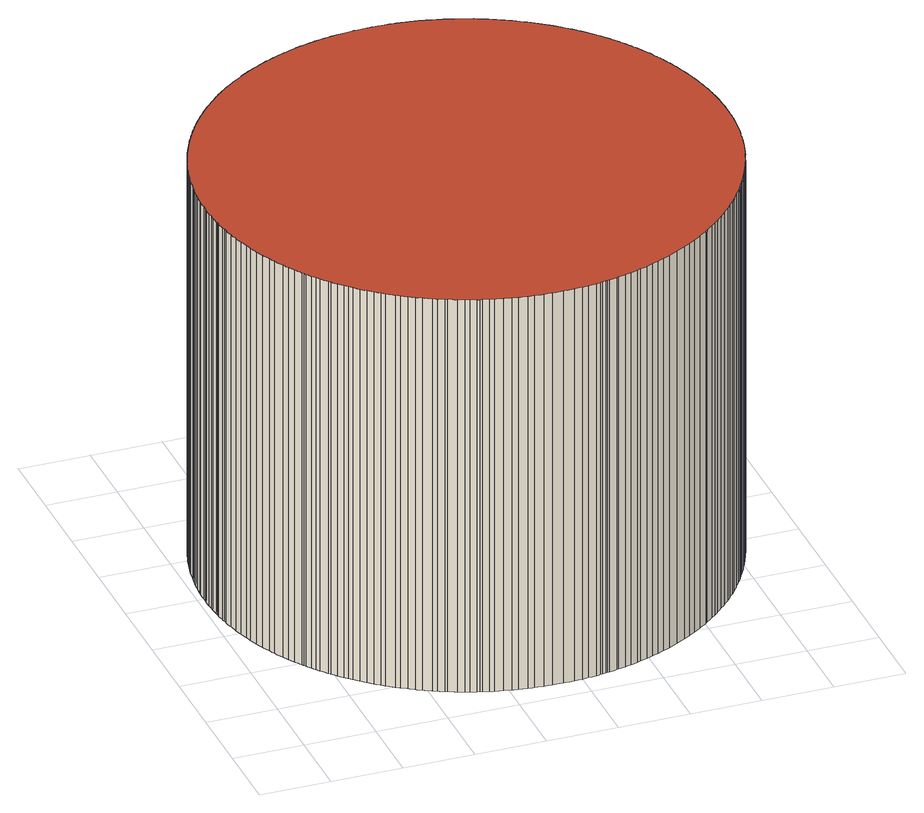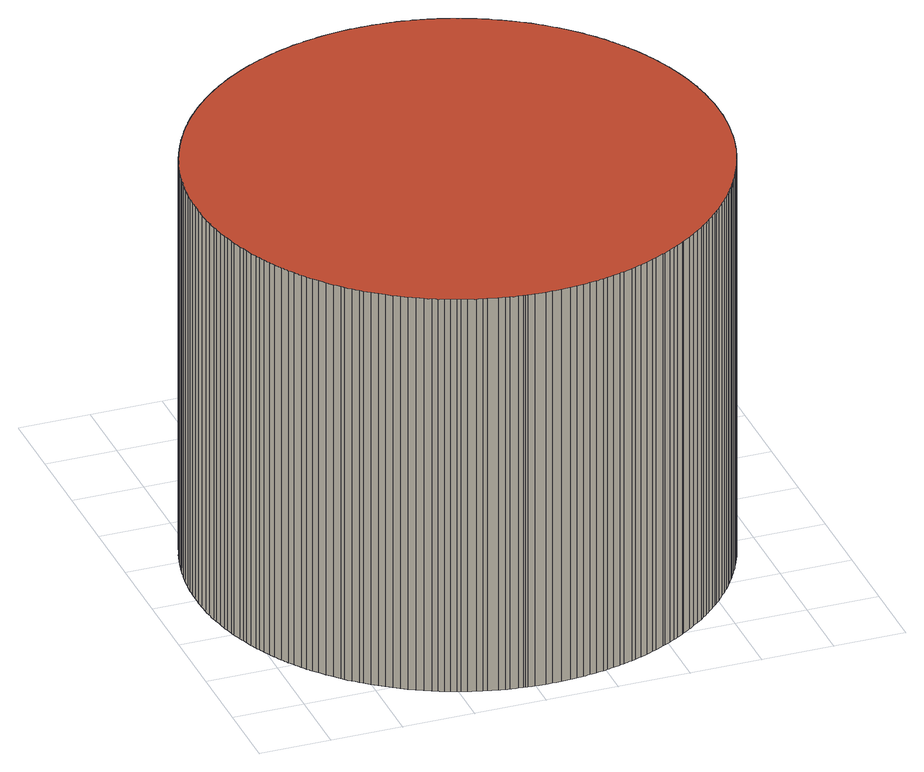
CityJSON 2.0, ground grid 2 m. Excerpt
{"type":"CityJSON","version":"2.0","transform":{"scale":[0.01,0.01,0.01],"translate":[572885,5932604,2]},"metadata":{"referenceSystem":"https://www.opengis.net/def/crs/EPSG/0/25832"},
"CityObjects":{
"building1":{"type":"Building","attributes":{"Grundfläche 2D":"166.611089","Grundhöhe NN":"2.671"},"geometry":[{"type":"MultiSurface","lod":"3","boundaries":[[[0,1,2,3,4,5,6,7,8,9,10,11,12,13,14,15,16,17,18,19,20,21,22,23,24,25,26,27,28,29,30,31,32,33,34,35,36,37,38,39,40,41,42,43,44,45,46,47,48,49,50,51,52,53,54,55,56,57,58,59,60,61,62,63,64,65,66,67,68,69,70,71,72,73,74,75,76,77,78,79,80,81,82,83,84,85,86,87,88,89,90,91,92,93,94,95,96,97,98,99,100,101,102,103,104,105,106,107,108,109,110,111,112,113,114,115,116,117,118,119,120,121,122,123,124,125,126,127,128,129,130,131,132,133,134,135,136,137,138,139,140,141,142,143,144,145,146,147,148,149,150,151,152,153,154,155,156,157,158,159,160,161,162,163,164,165,166,167,168,169,170,171,172,173,174,175,176,177,178,179,180,181,182,183,184,185,186,187,188,189,190,191,192,193,194,195,196,197,198,199,200,201,202,203,204,205,206,207,208,209,210,211,212,213,214,215,216,217,218,219,220,221,222,223,224,225,226,227,228,229,230,231,232,233,234,235,236,237,238,239,240,241,242,243,244,245,246,247,248,249,250,251,252,253,254,255,256,257,258,259,260,261,262,263,264,265,266,267,268,269,270,271,272,273,274,275,276,277,278,279,280,281,282,283,284,285,286,287,288,289,290,291,292,293,294,295,296,297,298,299,300,301,302,303,304,305,306,307,308,309,310,311,312,313,314,315,316,317,318,319,320,321,322,323,324,325,326,327,328,329,330,331,332,333,334,335,336,337,338,339,340,341,342,343,344,345,346,347,348,349,350,351,352,353,354,355,356,357,358,359,360,361,362,363,364,365,366,367,368,369,370,371,372,373,374,375,376,377,378,379,380,381,382,383,384,385,386,387,388,389,390,391,392,393,394,395,396,397,398,399,400,401,402,403,404,405,406,407,408,409,410,411,412,413,414,415,416,417,418,419,420,421,422,423,424,425,426,427,428,429,430,431,432,433,434,435,436,437,438,439,440,441,442,443,444,445,446,447,448,449,450,451,452,453,454,455,456,457,458,459,460,461,462,463,464,465,466,467,468,469,470,471,472,473,474,475,476,477,478,479,480,481,482,483,484,485,486,487,488,489,490,491,492,493,494,495,496,497,498,499,500,501,502,503,504,505,506,507,508,509,510,511,512,513,514,515,516,517,518,519,520,521,522,523,524,525,526,527,528,529,530,531,532,533,534,535,536,537,538,539,540,541]],[[35,34,33,542,543,544]],[[545,546,38,37,36,35,544,547]],[[548,549,41,40,39,38,546,550]],[[42,41,549,551]],[[552,44,43,42,551,553]],[[554,46,45,44,552,555]],[[556,557,49,48,47,46,554,558]],[[559,51,50,49,557,560]],[[561,562,54,53,52,51,559,563]],[[564,56,55,54,562,565]],[[566,58,57,56,564,567]],[[568,60,59,58,566,569]],[[570,571,63,62,61,60,568,572]],[[573,65,64,63,571,574]],[[575,576,68,67,66,65,573,577]],[[578,579,71,70,69,68,576,580]],[[72,71,579,581]],[[582,583,75,74,73,72,581,584]],[[585,586,78,77,76,75,583,587]],[[588,80,79,78,586,589]],[[590,82,81,80,588,591]],[[592,84,83,82,590,593]],[[594,595,87,86,85,84,592,596]],[[597,89,88,87,595,598]],[[599,91,90,89,597,600]],[[601,93,92,91,599,602]],[[603,95,94,93,601,604]],[[542,33,32,31,605,606]],[[96,95,603,607]],[[608,98,97,96,607,609]],[[610,611,101,100,99,98,608,612]],[[613,614,104,103,102,101,611,615]],[[616,106,105,104,614,617]],[[618,619,109,108,107,106,616,620]],[[621,111,110,109,619,622]],[[623,624,114,113,112,111,621,625]],[[115,114,624,626]],[[627,628,629,119,118,117,116,115,626,630]],[[631,121,120,119,629,632]],[[633,123,122,121,631,634]],[[635,125,124,123,633,636]],[[637,127,126,125,635,638]],[[639,129,128,127,637,640]],[[641,131,130,129,639,642]],[[643,133,132,131,641,644]],[[645,135,134,133,643,646]],[[647,137,136,135,645,648]],[[649,650,140,139,138,137,647,651]],[[652,142,141,140,650,653]],[[654,655,145,144,143,142,652,656]],[[657,147,146,145,655,658]],[[659,149,148,147,657,660]],[[661,151,150,149,659,662]],[[663,153,152,151,661,664]],[[665,666,156,155,154,153,663,667]],[[668,158,157,156,666,669]],[[159,158,668,670]],[[671,672,162,161,160,159,670,673]],[[674,675,165,164,163,162,672,676]],[[677,167,166,165,675,678]],[[679,680,170,169,168,167,677,681]],[[682,683,173,172,171,170,680,684]],[[685,686,176,175,174,173,683,687]],[[688,689,179,178,177,176,686,690]],[[691,692,693,183,182,181,180,179,689,694]],[[695,696,186,185,184,183,693,697]],[[698,699,700,190,189,188,187,186,696,701]],[[702,703,193,192,191,190,700,704]],[[705,706,196,195,194,193,703,707]],[[708,198,197,196,706,709]],[[710,711,201,200,199,198,708,712]],[[713,203,202,201,711,714]],[[715,205,204,203,713,716]],[[717,207,206,205,715,718]],[[719,209,208,207,717,720]],[[721,211,210,209,719,722]],[[212,211,721,723]],[[213,212,723,724]],[[725,215,214,213,724,726]],[[727,217,216,215,725,728]],[[218,217,727,729]],[[730,220,219,218,729,731]],[[732,222,221,220,730,733]],[[734,224,223,222,732,735]],[[736,226,225,224,734,737]],[[738,228,227,226,736,739]],[[740,230,229,228,738,741]],[[742,232,231,230,740,743]],[[744,234,233,232,742,745]],[[746,236,235,234,744,747]],[[748,238,237,236,746,749]],[[750,751,241,240,239,238,748,752]],[[753,754,755,245,244,243,242,241,751,756]],[[757,758,248,247,246,245,755,759]],[[249,248,758,760]],[[761,251,250,249,760,762]],[[763,764,254,253,252,251,761,765]],[[766,256,255,254,764,767]],[[768,769,770,260,259,258,257,256,766,771]],[[261,260,770,772]],[[262,261,772,773]],[[263,262,773,774]],[[775,265,264,263,774,776]],[[777,267,266,265,775,778]],[[779,269,268,267,777,780]],[[781,271,270,269,779,782]],[[783,273,272,271,781,784]],[[785,275,274,273,783,786]],[[787,277,276,275,785,788]],[[789,790,280,279,278,277,787,791]],[[792,282,281,280,790,793]],[[794,795,285,284,283,282,792,796]],[[797,287,286,285,795,798]],[[799,800,290,289,288,287,797,801]],[[291,290,800,802]],[[803,293,292,291,802,804]],[[805,806,807,297,296,295,294,293,803,808]],[[298,297,807,809]],[[810,811,301,300,299,298,809,812]],[[302,301,811,813]],[[814,815,305,304,303,302,813,816]],[[306,305,815,817]],[[818,308,307,306,817,819]],[[309,308,818,820]],[[821,311,310,309,820,822]],[[823,313,312,311,821,824]],[[825,315,314,313,823,826]],[[827,316,828,315,825,829]],[[317,316,827,830]],[[831,832,320,319,318,317,830,833]],[[834,835,323,322,321,320,832,836]],[[837,325,324,323,835,838]],[[839,327,326,325,837,840]],[[328,327,839,841]],[[842,330,329,328,841,843]],[[844,332,331,330,842,845]],[[846,334,333,332,844,847]],[[848,336,335,334,846,849]],[[850,338,337,336,848,851]],[[339,338,850,852]],[[853,341,340,339,852,854]],[[855,856,344,343,342,341,853,857]],[[858,859,347,346,345,344,856,860]],[[348,347,859,861]],[[862,350,349,348,861,863]],[[864,865,866,354,353,352,351,350,862,867]],[[868,869,357,356,355,354,866,870]],[[871,872,360,359,358,357,869,873]],[[874,362,361,360,872,875]],[[876,877,365,364,363,362,874,878]],[[879,880,368,367,366,365,877,881]],[[882,883,371,370,369,368,880,884]],[[885,373,372,371,883,886]],[[374,373,885,887]],[[888,376,375,374,887,889]],[[890,378,377,376,888,891]],[[892,893,894,382,381,380,379,378,890,895]],[[383,382,894,896]],[[384,383,896,897]],[[898,386,385,384,897,899]],[[387,386,898,900]],[[901,389,388,387,900,902]],[[903,391,390,389,901,904]],[[392,391,903,905]],[[906,394,393,392,905,907]],[[395,394,906,908]],[[909,397,396,395,908,910]],[[911,399,398,397,909,912]],[[400,399,911,913]],[[914,402,401,400,913,915]],[[403,402,914,916]],[[404,403,916,917]],[[918,406,405,404,917,919]],[[407,406,918,920]],[[408,407,920,921]],[[922,410,409,408,921,923]],[[411,410,922,924]],[[412,411,924,925]],[[413,412,925,926]],[[927,415,414,413,926,928]],[[929,417,416,415,927,930]],[[418,417,929,931]],[[419,418,931,932]],[[933,934,935,423,422,421,420,419,932,936]],[[937,938,939,427,426,425,424,423,935,940]],[[941,429,428,427,939,942]],[[943,431,430,429,941,944]],[[945,433,432,431,943,946]],[[947,435,434,433,945,948]],[[949,437,436,435,947,950]],[[951,952,440,439,438,437,949,953]],[[954,955,443,442,441,440,952,956]],[[957,958,446,445,444,443,955,959]],[[960,961,449,448,447,446,958,962]],[[450,449,961,963]],[[964,965,966,454,453,452,451,450,963,967]],[[455,454,966,968]],[[456,455,968,969]],[[970,458,457,456,969,971]],[[972,460,459,458,970,973]],[[461,460,972,974]],[[975,463,462,461,974,976]],[[464,463,975,977]],[[978,979,467,466,465,464,977,980]],[[981,469,468,467,979,982]],[[983,471,470,469,981,984]],[[472,471,983,985]],[[986,474,473,472,985,987]],[[988,476,475,474,986,989]],[[990,478,477,476,988,991]],[[992,993,481,480,479,478,990,994]],[[482,481,993,995]],[[996,484,483,482,995,997]],[[998,486,485,484,996,999]],[[487,486,998,1000]],[[1001,1002,490,489,488,487,1000,1003]],[[1004,1005,493,492,491,490,1002,1006]],[[1007,1008,496,495,494,493,1005,1009]],[[1010,498,497,496,1008,1011]],[[1012,500,499,498,1010,1013]],[[501,500,1012,1014]],[[1015,1016,1017,505,504,503,502,501,1014,1018]],[[1019,1020,508,507,506,505,1017,1021]],[[1022,510,509,508,1020,1023]],[[1024,512,511,510,1022,1025]],[[513,512,1024,1026]],[[514,513,1026,1027]],[[1028,1029,517,516,515,514,1027,1030]],[[1031,519,518,517,1029,1032]],[[1033,1034,1035,523,522,521,520,519,1031,1036]],[[1037,525,524,523,1035,1038]],[[1039,527,526,525,1037,1040]],[[1041,1042,530,529,528,527,1039,1043]],[[1044,1045,533,532,531,530,1042,1046]],[[1047,535,534,533,1045,1048]],[[1049,537,536,535,1047,1050]],[[1051,539,538,537,1049,1052]],[[1053,1054,1055,1,0,541,540,539,1051,1056]],[[1057,3,2,1,1055,1058]],[[4,3,1057,1059]],[[1060,1061,7,6,5,4,1059,1062]],[[1063,9,8,7,1061,1064]],[[10,9,1063,1065]],[[11,10,1065,1066]],[[12,11,1066,1067]],[[13,12,1067,1068]],[[1069,1070,1071,17,16,15,14,13,1068,1072]],[[18,17,1071,1073]],[[1074,1075,21,20,19,18,1073,1076]],[[1077,23,22,21,1075,1078]],[[1079,25,24,23,1077,1080]],[[26,25,1079,1081]],[[27,26,1081,1082]],[[1083,29,28,27,1082,1084]],[[605,31,30,29,1083,1085]],[[1077,1078,1075,1074,1076,1073,1071,1070,1069,1072,1068,1067,1066,1065,1063,1064,1061,1060,1062,1059,1057,1058,1055,1054,1053,1056,1051,1052,1049,1050,1047,1048,1045,1044,1046,1042,1041,1043,1039,1040,1037,1038,1035,1034,1033,1036,1031,1032,1029,1028,1030,1027,1026,1024,1025,1022,1023,1020,1019,1021,1017,1016,1015,1018,1014,1012,1013,1010,1011,1008,1007,1009,1005,1004,1006,1002,1001,1003,1000,998,999,996,997,995,993,992,994,990,991,988,989,986,987,985,983,984,981,982,979,978,980,977,975,976,974,972,973,970,971,969,968,966,965,964,967,963,961,960,962,958,957,959,955,954,956,952,951,953,949,950,947,948,945,946,943,944,941,942,939,938,937,940,935,934,933,936,932,931,929,930,927,928,926,925,924,922,923,921,920,918,919,917,916,914,915,913,911,912,909,910,908,906,907,905,903,904,901,902,900,898,899,897,896,894,893,892,895,890,891,888,889,887,885,886,883,882,884,880,879,881,877,876,878,874,875,872,871,873,869,868,870,866,865,864,867,862,863,861,859,858,860,856,855,857,853,854,852,850,851,848,849,846,847,844,845,842,843,841,839,840,837,838,835,834,836,832,831,833,830,827,825,826,823,824,821,822,820,818,819,817,815,814,816,813,811,810,812,809,807,806,805,808,803,804,802,800,799,801,797,798,795,794,796,792,793,790,789,791,787,788,785,786,783,784,781,782,779,780,777,778,775,776,774,773,772,770,769,768,771,766,767,764,763,765,761,762,760,758,757,759,755,754,753,756,751,750,752,748,749,746,747,744,745,742,743,740,741,738,739,736,737,734,735,732,733,730,731,729,727,728,725,726,724,723,721,722,719,720,717,718,715,716,713,714,711,710,712,708,709,706,705,707,703,702,704,700,699,698,701,696,695,697,693,692,691,694,689,688,690,686,685,687,683,682,684,680,679,681,677,678,675,674,676,672,671,673,670,668,669,666,665,667,663,664,661,662,659,660,657,658,655,654,656,652,653,650,649,651,647,648,645,646,643,644,641,642,639,640,637,638,635,636,633,634,631,632,629,628,627,630,626,624,623,625,621,622,619,618,620,616,617,614,613,615,611,610,612,608,609,607,603,604,601,602,599,600,597,598,595,594,596,592,593,590,591,588,589,586,585,587,583,582,584,581,579,578,580,576,575,577,573,574,571,570,572,568,569,566,567,564,565,562,561,563,559,560,557,556,558,554,555,552,553,551,549,548,550,546,545,547,544,543,542,606,605,1085,1083,1084,1082,1081,1079,1080]]],"semantics":{"surfaces":[{"type":"RoofSurface"},{"type":"WallSurface"},{"type":"GroundSurface"}],"values":[0,1,1,1,1,1,1,1,1,1,1,1,1,1,1,1,1,1,1,1,1,1,1,1,1,1,1,1,1,1,1,1,1,1,1,1,1,1,1,1,1,1,1,1,1,1,1,1,1,1,1,1,1,1,1,1,1,1,1,1,1,1,1,1,1,1,1,1,1,1,1,1,1,1,1,1,1,1,1,1,1,1,1,1,1,1,1,1,1,1,1,1,1,1,1,1,1,1,1,1,1,1,1,1,1,1,1,1,1,1,1,1,1,1,1,1,1,1,1,1,1,1,1,1,1,1,1,1,1,1,1,1,1,1,1,1,1,1,1,1,1,1,1,1,1,1,1,1,1,1,1,1,1,1,1,1,1,1,1,1,1,1,1,1,1,1,1,1,1,1,1,1,1,1,1,1,1,1,1,1,1,1,1,1,1,1,1,1,1,1,1,1,1,1,1,1,1,1,1,1,1,1,1,1,1,1,1,1,1,1,1,1,1,1,1,1,1,1,1,1,1,1,1,1,1,1,1,1,1,1,1,1,1,1,1,1,1,1,1,1,1,1,1,1,1,1,1,1,1,1,1,1,1,1,1,1,2]}}]}
},
"vertices":[
[764,66,1251],[776,66,1251],[794,67,1251],[799,67,1251],[817,69,1251],[822,70,1251],[828,70,1251],[840,71,1251],[845,72,1251],[851,73,1251],[857,74,1251],[868,76,1251],[873,77,1251],[879,78,1251],[884,79,1251],[890,80,1251],[895,81,1251],[901,82,1251],[906,83,1251],[911,84,1251],[917,86,1251],[927,88,1251],[933,90,1251],[943,92,1251],[953,95,1251],[964,99,1251],[974,102,1251],[994,108,1251],[1003,112,1251],[1013,116,1251],[1022,120,1251],[1032,124,1251],[1041,128,1251],[1050,132,1251],[1059,136,1251],[1068,140,1251],[1077,145,1251],[1086,149,1251],[1095,154,1251],[1104,159,1251],[1112,164,1251],[1121,169,1251],[1139,180,1251],[1148,186,1251],[1157,192,1251],[1174,204,1251],[1179,207,1251],[1183,211,1251],[1192,217,1251],[1201,224,1251],[1205,228,1251],[1209,231,1251],[1218,238,1251],[1222,242,1251],[1226,246,1251],[1231,249,1251],[1239,257,1251],[1247,265,1251],[1252,269,1251],[1260,277,1251],[1268,285,1251],[1272,289,1251],[1276,293,1251],[1280,298,1251],[1288,306,1251],[1296,315,1251],[1300,320,1251],[1304,324,1251],[1307,329,1251],[1311,333,1251],[1315,338,1251],[1319,343,1251],[1330,357,1251],[1337,367,1251],[1341,372,1251],[1344,377,1251],[1347,382,1251],[1351,387,1251],[1358,397,1251],[1361,402,1251],[1368,413,1251],[1374,424,1251],[1377,429,1251],[1380,434,1251],[1383,440,1251],[1386,445,1251],[1390,451,1251],[1392,457,1251],[1395,462,1251],[1398,468,1251],[1404,479,1251],[1406,485,1251],[1409,491,1251],[1414,502,1251],[1417,508,1251],[1419,514,1251],[1422,520,1251],[1424,526,1251],[1427,532,1251],[1429,538,1251],[1431,544,1251],[1433,550,1251],[1435,556,1251],[1438,562,1251],[1440,568,1251],[1442,575,1251],[1445,587,1251],[1447,593,1251],[1449,600,1251],[1451,606,1251],[1454,618,1251],[1455,625,1251],[1457,631,1251],[1458,638,1251],[1460,644,1251],[1461,650,1251],[1462,657,1251],[1463,663,1251],[1465,670,1251],[1466,676,1251],[1468,689,1251],[1469,696,1251],[1471,715,1251],[1472,722,1251],[1472,728,1251],[1474,748,1251],[1474,754,1251],[1475,768,1251],[1475,774,1251],[1475,787,1251],[1475,800,1251],[1475,814,1251],[1475,820,1251],[1474,833,1251],[1474,840,1251],[1472,859,1251],[1472,866,1251],[1470,879,1251],[1469,885,1251],[1469,892,1251],[1467,904,1251],[1466,911,1251],[1465,917,1251],[1464,924,1251],[1462,930,1251],[1461,936,1251],[1460,942,1251],[1457,955,1251],[1456,961,1251],[1454,968,1251],[1451,980,1251],[1449,986,1251],[1448,992,1251],[1446,998,1251],[1444,1004,1251],[1442,1011,1251],[1438,1022,1251],[1436,1029,1251],[1434,1034,1251],[1430,1046,1251],[1428,1052,1251],[1426,1058,1251],[1423,1064,1251],[1421,1070,1251],[1419,1075,1251],[1416,1081,1251],[1414,1087,1251],[1411,1092,1251],[1409,1098,1251],[1406,1103,1251],[1404,1109,1251],[1401,1114,1251],[1398,1120,1251],[1395,1125,1251],[1393,1131,1251],[1390,1136,1251],[1387,1142,1251],[1384,1147,1251],[1381,1152,1251],[1375,1162,1251],[1372,1167,1251],[1369,1173,1251],[1366,1178,1251],[1363,1183,1251],[1359,1188,1251],[1356,1193,1251],[1353,1197,1251],[1350,1202,1251],[1346,1207,1251],[1343,1212,1251],[1340,1217,1251],[1336,1221,1251],[1333,1226,1251],[1330,1231,1251],[1326,1235,1251],[1323,1240,1251],[1319,1244,1251],[1316,1249,1251],[1308,1258,1251],[1301,1266,1251],[1298,1270,1251],[1294,1275,1251],[1283,1287,1251],[1279,1291,1251],[1272,1299,1251],[1264,1307,1251],[1260,1311,1251],[1256,1314,1251],[1249,1322,1251],[1241,1329,1251],[1233,1336,1251],[1225,1343,1251],[1217,1350,1251],[1201,1363,1251],[1193,1369,1251],[1185,1375,1251],[1177,1381,1251],[1169,1387,1251],[1153,1399,1251],[1144,1404,1251],[1136,1409,1251],[1127,1415,1251],[1119,1420,1251],[1110,1425,1251],[1101,1430,1251],[1092,1435,1251],[1082,1440,1251],[1073,1445,1251],[1063,1450,1251],[1054,1454,1251],[1049,1457,1251],[1044,1459,1251],[1034,1463,1251],[1029,1465,1251],[1019,1470,1251],[1014,1471,1251],[1003,1475,1251],[998,1477,1251],[993,1479,1251],[987,1481,1251],[982,1483,1251],[977,1485,1251],[971,1487,1251],[966,1488,1251],[960,1490,1251],[955,1492,1251],[949,1493,1251],[944,1495,1251],[938,1496,1251],[927,1499,1251],[916,1502,1251],[899,1506,1251],[893,1507,1251],[887,1508,1251],[881,1510,1251],[875,1511,1251],[869,1512,1251],[864,1513,1251],[858,1514,1251],[852,1514,1251],[846,1515,1251],[834,1517,1251],[828,1517,1251],[822,1518,1251],[809,1519,1251],[803,1520,1251],[791,1521,1251],[773,1522,1251],[766,1522,1251],[754,1522,1251],[742,1522,1251],[729,1522,1251],[716,1521,1251],[704,1521,1251],[697,1520,1251],[685,1519,1251],[672,1518,1251],[666,1517,1251],[659,1517,1251],[653,1516,1251],[647,1515,1251],[640,1514,1251],[628,1512,1251],[621,1511,1251],[615,1510,1251],[608,1509,1251],[602,1508,1251],[596,1506,1251],[590,1505,1251],[583,1503,1251],[577,1502,1251],[558,1497,1251],[552,1495,1251],[545,1494,1251],[539,1492,1251],[533,1490,1251],[527,1488,1251],[520,1486,1251],[508,1482,1251],[502,1479,1251],[496,1477,1251],[489,1475,1251],[471,1468,1251],[465,1465,1251],[459,1463,1251],[453,1460,1251],[441,1455,1251],[435,1452,1251],[417,1443,1251],[411,1440,1251],[400,1434,1251],[394,1431,1251],[389,1428,1251],[377,1421,1251],[371,1418,1251],[366,1414,1251],[349,1404,1251],[344,1400,1251],[333,1393,1251],[328,1389,1251],[322,1385,1251],[317,1382,1251],[312,1378,1251],[307,1374,1251],[302,1370,1251],[291,1362,1251],[281,1354,1251],[276,1350,1251],[267,1341,1251],[257,1333,1251],[252,1328,1251],[247,1324,1251],[243,1319,1251],[234,1310,1251],[229,1306,1251],[225,1301,1251],[216,1292,1251],[212,1288,1251],[207,1283,1251],[199,1274,1251],[191,1264,1251],[183,1254,1251],[179,1249,1251],[175,1245,1251],[171,1240,1251],[167,1235,1251],[164,1230,1251],[160,1225,1251],[149,1210,1251],[146,1205,1251],[142,1200,1251],[139,1195,1251],[136,1189,1251],[132,1184,1251],[129,1179,1251],[126,1174,1251],[123,1169,1251],[120,1164,1251],[117,1159,1251],[114,1154,1251],[111,1148,1251],[108,1143,1251],[102,1133,1251],[100,1127,1251],[97,1122,1251],[94,1117,1251],[92,1112,1251],[89,1106,1251],[87,1101,1251],[82,1091,1251],[80,1085,1251],[77,1080,1251],[73,1069,1251],[67,1054,1251],[65,1048,1251],[59,1032,1251],[57,1027,1251],[55,1022,1251],[54,1017,1251],[52,1011,1251],[50,1006,1251],[49,1001,1251],[47,996,1251],[46,990,1251],[44,985,1251],[43,980,1251],[42,975,1251],[36,954,1251],[34,943,1251],[32,933,1251],[30,923,1251],[29,913,1251],[27,903,1251],[26,892,1251],[24,883,1251],[23,872,1251],[22,863,1251],[21,853,1251],[20,843,1251],[20,833,1251],[19,823,1251],[19,813,1251],[19,803,1251],[19,792,1251],[19,782,1251],[19,771,1251],[19,761,1251],[20,750,1251],[21,740,1251],[22,729,1251],[23,718,1251],[23,713,1251],[24,708,1251],[24,702,1251],[25,697,1251],[27,686,1251],[28,680,1251],[29,675,1251],[30,669,1251],[30,664,1251],[31,658,1251],[32,653,1251],[34,647,1251],[35,642,1251],[36,636,1251],[37,630,1251],[39,625,1251],[40,619,1251],[41,614,1251],[46,597,1251],[47,591,1251],[53,575,1251],[56,563,1251],[58,558,1251],[64,541,1251],[66,535,1251],[73,519,1251],[75,513,1251],[77,507,1251],[80,502,1251],[85,491,1251],[87,485,1251],[90,480,1251],[93,474,1251],[95,469,1251],[98,463,1251],[107,447,1251],[110,441,1251],[113,436,1251],[116,430,1251],[126,414,1251],[129,409,1251],[132,404,1251],[136,398,1251],[139,393,1251],[143,388,1251],[146,382,1251],[150,377,1251],[157,367,1251],[161,362,1251],[165,356,1251],[172,346,1251],[181,336,1251],[189,326,1251],[193,321,1251],[197,316,1251],[201,312,1251],[206,307,1251],[214,297,1251],[219,292,1251],[223,288,1251],[228,283,1251],[237,274,1251],[246,265,1251],[251,260,1251],[261,251,1251],[266,247,1251],[276,239,1251],[281,234,1251],[286,230,1251],[291,226,1251],[296,222,1251],[306,214,1251],[322,202,1251],[328,198,1251],[333,195,1251],[338,191,1251],[355,180,1251],[360,177,1251],[366,173,1251],[372,170,1251],[377,166,1251],[383,163,1251],[389,160,1251],[394,157,1251],[400,154,1251],[412,147,1251],[418,144,1251],[423,141,1251],[429,138,1251],[441,133,1251],[447,130,1251],[453,128,1251],[459,125,1251],[465,122,1251],[471,120,1251],[477,117,1251],[483,115,1251],[489,113,1251],[495,111,1251],[501,108,1251],[507,106,1251],[519,102,1251],[526,100,1251],[532,98,1251],[538,96,1251],[544,94,1251],[550,93,1251],[556,91,1251],[562,89,1251],[569,88,1251],[575,86,1251],[581,85,1251],[587,83,1251],[606,79,1251],[608,79,1251],[612,78,1251],[624,76,1251],[630,75,1251],[636,74,1251],[649,72,1251],[655,71,1251],[661,71,1251],[667,70,1251],[686,68,1251],[692,68,1251],[704,67,1251],[716,66,1251],[728,66,1251],[746,66,1251],[752,66,1251],[758,66,1251],[1050,132,67],[1059,136,67],[1068,140,67],[1086,149,67],[1095,154,67],[1077,145,67],[1112,164,67],[1121,169,67],[1104,159,67],[1139,180,67],[1157,192,67],[1148,186,67],[1179,207,67],[1174,204,67],[1192,217,67],[1201,224,67],[1183,211,67],[1209,231,67],[1205,228,67],[1222,242,67],[1226,246,67],[1218,238,67],[1239,257,67],[1231,249,67],[1252,269,67],[1247,265,67],[1268,285,67],[1260,277,67],[1276,293,67],[1280,298,67],[1272,289,67],[1296,315,67],[1288,306,67],[1304,324,67],[1307,329,67],[1300,320,67],[1315,338,67],[1319,343,67],[1311,333,67],[1330,357,67],[1341,372,67],[1344,377,67],[1337,367,67],[1351,387,67],[1358,397,67],[1347,382,67],[1368,413,67],[1361,402,67],[1377,429,67],[1374,424,67],[1383,440,67],[1380,434,67],[1390,451,67],[1392,457,67],[1386,445,67],[1398,468,67],[1395,462,67],[1406,485,67],[1404,479,67],[1414,502,67],[1409,491,67],[1419,514,67],[1417,508,67],[1032,124,67],[1041,128,67],[1422,520,67],[1427,532,67],[1424,526,67],[1431,544,67],[1433,550,67],[1429,538,67],[1438,562,67],[1440,568,67],[1435,556,67],[1445,587,67],[1442,575,67],[1449,600,67],[1451,606,67],[1447,593,67],[1455,625,67],[1454,618,67],[1458,638,67],[1460,644,67],[1457,631,67],[1461,650,67],[1463,663,67],[1465,670,67],[1466,676,67],[1462,657,67],[1469,696,67],[1468,689,67],[1472,722,67],[1471,715,67],[1474,748,67],[1472,728,67],[1475,768,67],[1474,754,67],[1475,787,67],[1475,774,67],[1475,814,67],[1475,800,67],[1474,833,67],[1475,820,67],[1472,859,67],[1474,840,67],[1470,879,67],[1472,866,67],[1469,892,67],[1467,904,67],[1469,885,67],[1465,917,67],[1466,911,67],[1462,930,67],[1461,936,67],[1464,924,67],[1457,955,67],[1460,942,67],[1454,968,67],[1456,961,67],[1449,986,67],[1451,980,67],[1446,998,67],[1448,992,67],[1442,1011,67],[1438,1022,67],[1444,1004,67],[1434,1034,67],[1436,1029,67],[1430,1046,67],[1426,1058,67],[1423,1064,67],[1428,1052,67],[1419,1075,67],[1416,1081,67],[1421,1070,67],[1411,1092,67],[1414,1087,67],[1406,1103,67],[1404,1109,67],[1409,1098,67],[1398,1120,67],[1395,1125,67],[1401,1114,67],[1390,1136,67],[1387,1142,67],[1393,1131,67],[1381,1152,67],[1375,1162,67],[1384,1147,67],[1369,1173,67],[1366,1178,67],[1363,1183,67],[1372,1167,67],[1356,1193,67],[1353,1197,67],[1359,1188,67],[1346,1207,67],[1343,1212,67],[1340,1217,67],[1350,1202,67],[1333,1226,67],[1330,1231,67],[1336,1221,67],[1323,1240,67],[1319,1244,67],[1326,1235,67],[1308,1258,67],[1316,1249,67],[1298,1270,67],[1294,1275,67],[1301,1266,67],[1279,1291,67],[1283,1287,67],[1264,1307,67],[1272,1299,67],[1256,1314,67],[1260,1311,67],[1241,1329,67],[1249,1322,67],[1225,1343,67],[1233,1336,67],[1217,1350,67],[1201,1363,67],[1185,1375,67],[1193,1369,67],[1169,1387,67],[1177,1381,67],[1153,1399,67],[1136,1409,67],[1144,1404,67],[1119,1420,67],[1127,1415,67],[1101,1430,67],[1110,1425,67],[1082,1440,67],[1092,1435,67],[1063,1450,67],[1073,1445,67],[1049,1457,67],[1054,1454,67],[1034,1463,67],[1044,1459,67],[1019,1470,67],[1029,1465,67],[1003,1475,67],[1014,1471,67],[993,1479,67],[998,1477,67],[982,1483,67],[977,1485,67],[987,1481,67],[966,1488,67],[960,1490,67],[955,1492,67],[971,1487,67],[944,1495,67],[938,1496,67],[949,1493,67],[927,1499,67],[899,1506,67],[916,1502,67],[887,1508,67],[881,1510,67],[893,1507,67],[869,1512,67],[875,1511,67],[858,1514,67],[852,1514,67],[846,1515,67],[864,1513,67],[834,1517,67],[828,1517,67],[822,1518,67],[803,1520,67],[809,1519,67],[773,1522,67],[791,1521,67],[754,1522,67],[766,1522,67],[729,1522,67],[742,1522,67],[704,1521,67],[716,1521,67],[685,1519,67],[697,1520,67],[666,1517,67],[672,1518,67],[653,1516,67],[647,1515,67],[659,1517,67],[628,1512,67],[640,1514,67],[615,1510,67],[608,1509,67],[621,1511,67],[596,1506,67],[602,1508,67],[583,1503,67],[577,1502,67],[590,1505,67],[558,1497,67],[545,1494,67],[552,1495,67],[533,1490,67],[527,1488,67],[520,1486,67],[539,1492,67],[508,1482,67],[496,1477,67],[489,1475,67],[502,1479,67],[471,1468,67],[459,1463,67],[453,1460,67],[465,1465,67],[441,1455,67],[417,1443,67],[435,1452,67],[411,1440,67],[394,1431,67],[400,1434,67],[377,1421,67],[389,1428,67],[366,1414,67],[371,1418,67],[349,1404,67],[360,1411,1251],[360,1411,67],[344,1400,67],[328,1389,67],[322,1385,67],[333,1393,67],[312,1378,67],[307,1374,67],[317,1382,67],[291,1362,67],[302,1370,67],[276,1350,67],[281,1354,67],[267,1341,67],[252,1328,67],[257,1333,67],[243,1319,67],[247,1324,67],[229,1306,67],[234,1310,67],[216,1292,67],[225,1301,67],[207,1283,67],[212,1288,67],[199,1274,67],[183,1254,67],[191,1264,67],[175,1245,67],[171,1240,67],[179,1249,67],[164,1230,67],[160,1225,67],[167,1235,67],[149,1210,67],[142,1200,67],[146,1205,67],[136,1189,67],[132,1184,67],[129,1179,67],[139,1195,67],[123,1169,67],[120,1164,67],[126,1174,67],[114,1154,67],[111,1148,67],[117,1159,67],[102,1133,67],[108,1143,67],[97,1122,67],[94,1117,67],[100,1127,67],[89,1106,67],[87,1101,67],[92,1112,67],[80,1085,67],[77,1080,67],[82,1091,67],[67,1054,67],[73,1069,67],[65,1048,67],[57,1027,67],[59,1032,67],[54,1017,67],[55,1022,67],[50,1006,67],[49,1001,67],[47,996,67],[52,1011,67],[46,990,67],[44,985,67],[42,975,67],[43,980,67],[36,954,67],[32,933,67],[34,943,67],[29,913,67],[30,923,67],[27,903,67],[24,883,67],[26,892,67],[23,872,67],[21,853,67],[22,863,67],[20,833,67],[20,843,67],[19,823,67],[19,803,67],[19,813,67],[19,792,67],[19,782,67],[19,761,67],[19,771,67],[20,750,67],[21,740,67],[23,718,67],[22,729,67],[23,713,67],[24,708,67],[24,702,67],[27,686,67],[25,697,67],[29,675,67],[28,680,67],[30,669,67],[30,664,67],[32,653,67],[34,647,67],[35,642,67],[31,658,67],[37,630,67],[39,625,67],[40,619,67],[36,636,67],[46,597,67],[41,614,67],[53,575,67],[47,591,67],[58,558,67],[56,563,67],[66,535,67],[64,541,67],[75,513,67],[73,519,67],[80,502,67],[85,491,67],[77,507,67],[90,480,67],[93,474,67],[87,485,67],[98,463,67],[107,447,67],[95,469,67],[113,436,67],[116,430,67],[110,441,67],[126,414,67],[132,404,67],[136,398,67],[139,393,67],[129,409,67],[143,388,67],[146,382,67],[157,367,67],[150,377,67],[165,356,67],[161,362,67],[172,346,67],[189,326,67],[181,336,67],[193,321,67],[201,312,67],[206,307,67],[197,316,67],[219,292,67],[214,297,67],[228,283,67],[223,288,67],[237,274,67],[251,260,67],[246,265,67],[266,247,67],[261,251,67],[281,234,67],[276,239,67],[291,226,67],[296,222,67],[286,230,67],[306,214,67],[328,198,67],[322,202,67],[338,191,67],[333,195,67],[355,180,67],[366,173,67],[372,170,67],[360,177,67],[383,163,67],[389,160,67],[377,166,67],[400,154,67],[412,147,67],[394,157,67],[423,141,67],[418,144,67],[441,133,67],[429,138,67],[447,130,67],[459,125,67],[465,122,67],[471,120,67],[453,128,67],[483,115,67],[489,113,67],[477,117,67],[501,108,67],[495,111,67],[519,102,67],[507,106,67],[526,100,67],[532,98,67],[544,94,67],[550,93,67],[538,96,67],[562,89,67],[556,91,67],[575,86,67],[581,85,67],[587,83,67],[569,88,67],[608,79,67],[606,79,67],[624,76,67],[612,78,67],[636,74,67],[649,72,67],[630,75,67],[661,71,67],[667,70,67],[655,71,67],[692,68,67],[686,68,67],[716,66,67],[704,67,67],[746,66,67],[728,66,67],[758,66,67],[764,66,67],[776,66,67],[752,66,67],[799,67,67],[794,67,67],[817,69,67],[828,70,67],[840,71,67],[822,70,67],[851,73,67],[845,72,67],[857,74,67],[868,76,67],[873,77,67],[879,78,67],[890,80,67],[895,81,67],[901,82,67],[884,79,67],[906,83,67],[917,86,67],[927,88,67],[911,84,67],[943,92,67],[933,90,67],[964,99,67],[953,95,67],[974,102,67],[994,108,67],[1013,116,67],[1003,112,67],[1022,120,67]
]}
